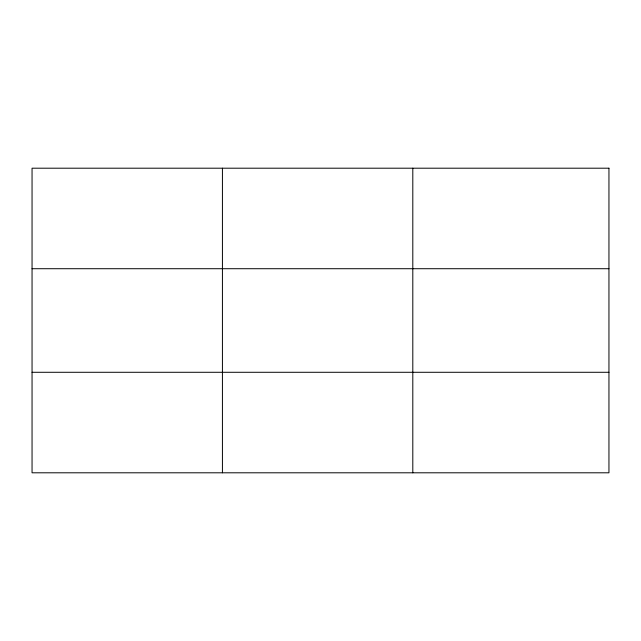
<?xml version="1.0" encoding="UTF-8"?>
<svg xmlns="http://www.w3.org/2000/svg" width="641" height="641" viewBox="0 0 641 641"><rect width="100%" height="100%" fill="white"/><g stroke="black" fill="none" stroke-linecap="round" stroke-linejoin="round"><path stroke-width="0.96" d="M222.427 168.198L222.427 472.802M412.804 168.198L412.804 472.802M32.05 268.715L608.95 268.715M32.05 372.285L608.95 372.285M608.95 168.198L608.95 472.802L32.05 472.802L32.05 168.198L608.95 168.198"/></g></svg>
